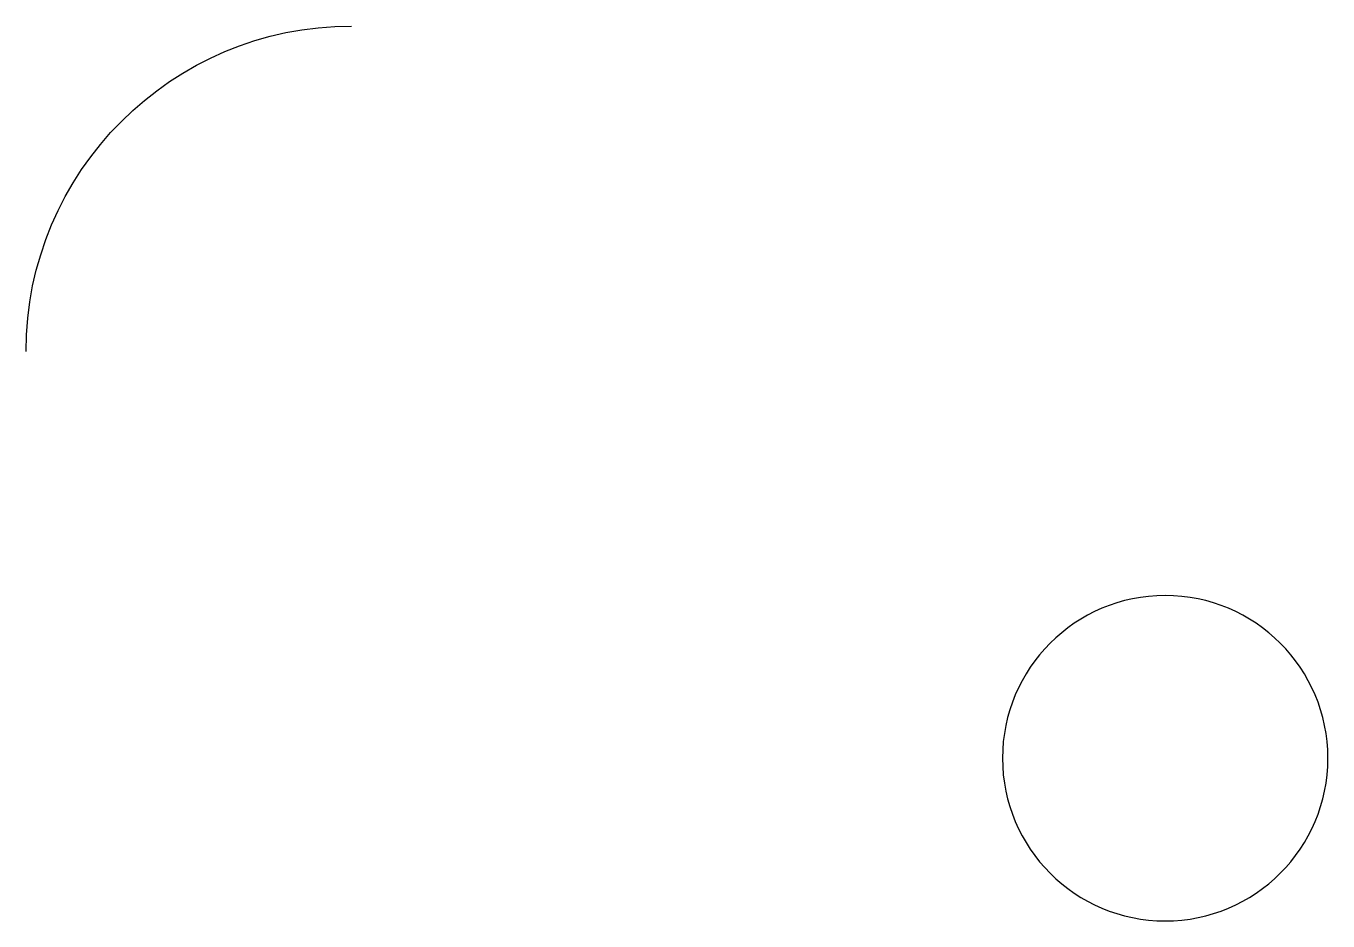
# Model space of a CAD drawing. Extents: x 6 to 22, y -2 to 9.
import ezdxf

# ---------------------------------------------------------------- set-up
doc = ezdxf.new("R2010")
doc.units = 0
doc.layers.get('0').update_dxf_attribs({"linetype": 'CONTINUOUS'})

msp = doc.modelspace()

# ---------------------------------------------------------------- linework, layer by layer
at = {"extrusion": (0, 0, -1)}
msp.add_circle((-20, 0), 2, dxfattribs=at)
msp.add_arc((-10, 5), 4, 0, 90, dxfattribs=at)

doc.saveas('drawing.dxf')
